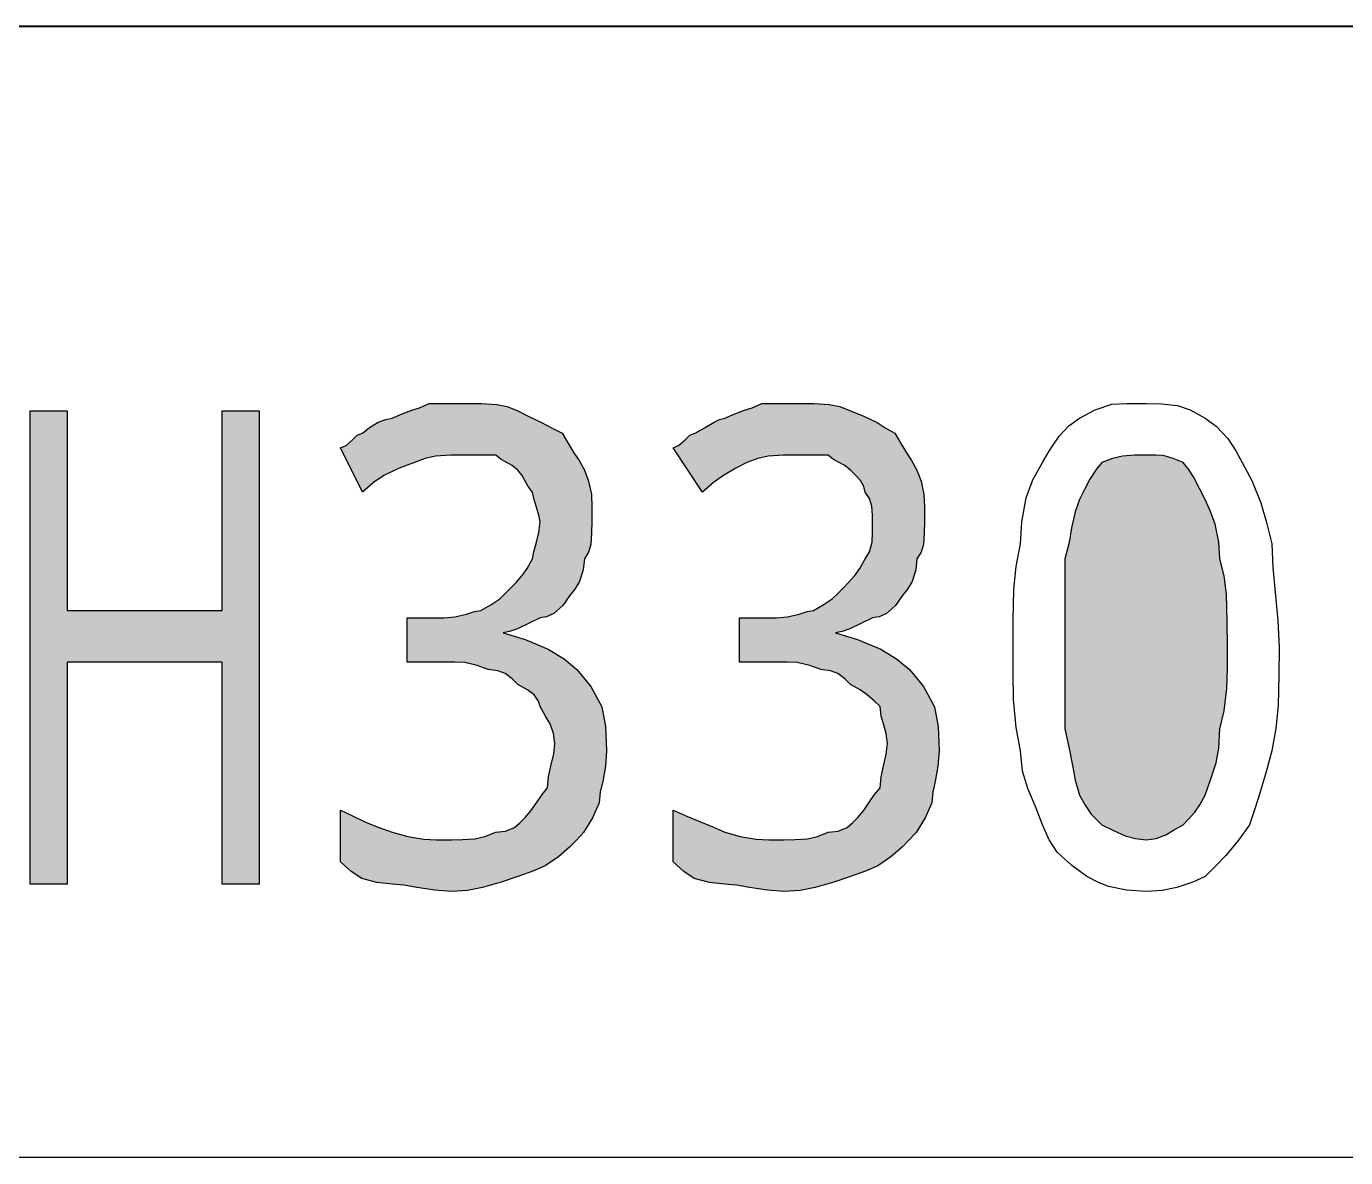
# Model space of a CAD drawing. Extents: x 457 to 4918, y -67 to 391.
# Drawn here: x 3588.83 to 3596.9, y -8.18 to -1.26 of the extents above; entities that cross this region are included whole.
import ezdxf

# ---------------------------------------------------------------- set-up
doc = ezdxf.new("R2010")
doc.units = 0
doc.header["$LTSCALE"] = 40
doc.header["$MEASUREMENT"] = 0
doc.layers.add('at_Entity', color=7, linetype='CONTINUOUS')
doc.layers.add('at_Solid', color=7, linetype='CONTINUOUS')

msp = doc.modelspace()

# ---------------------------------------------------------------- hatches: boundary and pattern name
at = {"layer": 'at_Solid'}
for points in [[(3590.2534, -6.5059), (3590.0274, -6.5059), (3590.0274, -5.1499), (3589.0782, -5.1499), (3589.0782, -6.5059), (3588.8522, -6.5059), (3588.8522, -3.613), (3589.0782, -3.613), (3589.0782, -4.8335), (3590.0274, -4.8335), (3590.0274, -3.613), (3590.2534, -3.613)], [(3592.2875, -4.291), (3592.2868, -4.3581), (3592.2818, -4.4294), (3592.2683, -4.4775), (3592.2423, -4.517), (3592.2345, -4.5841), (3592.2131, -4.6554), (3592.1846, -4.7035), (3592.1519, -4.7431), (3592.1109, -4.8024), (3592.0564, -4.8522), (3592.0106, -4.8719), (3591.9711, -4.8787), (3591.904, -4.9119), (3591.8327, -4.945), (3591.7846, -4.9623), (3591.7451, -4.9691), (3591.8793, -5.0107), (3592.0218, -5.0703), (3592.1181, -5.1296), (3592.1971, -5.1951), (3592.2826, -5.2982), (3592.349, -5.4227), (3592.3711, -5.5419), (3592.3779, -5.6923), (3592.3708, -5.7862), (3592.3544, -5.8792), (3592.3394, -5.9431), (3592.3327, -6.0087), (3592.2917, -6.1019), (3592.2372, -6.1899), (3592.1914, -6.2404), (3592.1519, -6.2799), (3592.0834, -6.3399), (3592.0021, -6.3948), (3591.9271, -6.4279), (3591.8355, -6.4607), (3591.7338, -6.4939), (3591.6194, -6.527), (3591.527, -6.5444), (3591.4287, -6.5511), (3591.3277, -6.5441), (3591.2183, -6.5276), (3591.1393, -6.5126), (3591.0671, -6.5059), (3590.9731, -6.4974), (3590.8802, -6.471), (3590.8162, -6.4291), (3590.7506, -6.3703), (3590.7506, -6.0539), (3590.8191, -6.0878), (3590.9005, -6.1259), (3590.9755, -6.1567), (3591.0671, -6.1895), (3591.1617, -6.2156), (3591.2597, -6.2323), (3591.337, -6.2347), (3591.4287, -6.2347), (3591.4965, -6.234), (3591.5727, -6.229), (3591.6343, -6.2155), (3591.6999, -6.1895), (3591.7599, -6.1817), (3591.8147, -6.1603), (3591.8479, -6.1318), (3591.8807, -6.0991), (3591.9146, -6.0581), (3591.9527, -6.0036), (3591.9835, -5.9578), (3592.0163, -5.9183), (3592.0233, -5.8505), (3592.0398, -5.7742), (3592.0548, -5.7126), (3592.0615, -5.6471), (3592.0537, -5.5863), (3592.0323, -5.5265), (3592.0038, -5.4799), (3591.9711, -5.4211), (3591.9626, -5.3872), (3591.9361, -5.349), (3591.8943, -5.3182), (3591.8355, -5.2855), (3591.8009, -5.2523), (3591.7577, -5.2192), (3591.7135, -5.2018), (3591.6547, -5.1951), (3591.5869, -5.1689), (3591.5106, -5.1523), (3591.449, -5.1499), (3591.3835, -5.1499), (3591.1575, -5.1499), (3591.1575, -4.8787), (3591.3835, -4.8787), (3591.4506, -4.8716), (3591.5218, -4.8552), (3591.57, -4.8402), (3591.6095, -4.8335), (3591.6695, -4.7996), (3591.7243, -4.7614), (3591.7575, -4.7306), (3591.7903, -4.6979), (3591.8242, -4.6632), (3591.8623, -4.6201), (3591.8931, -4.5759), (3591.9259, -4.517), (3591.9329, -4.4754), (3591.9494, -4.4158), (3591.9644, -4.3566), (3591.9711, -4.291), (3591.964, -4.2501), (3591.9476, -4.1955), (3591.9326, -4.1497), (3591.9259, -4.1102), (3591.899, -4.0763), (3591.8773, -4.0382), (3591.8616, -4.0074), (3591.8355, -3.9746), (3591.8016, -3.9478), (3591.7634, -3.9261), (3591.7327, -3.9103), (3591.6999, -3.8842), (3591.6589, -3.8842), (3591.6044, -3.8842), (3591.5585, -3.8842), (3591.5191, -3.8842), (3591.4251, -3.8849), (3591.3322, -3.89), (3591.2682, -3.9034), (3591.2027, -3.9294), (3591.1087, -3.964), (3591.0158, -4.0072), (3590.9518, -4.0514), (3590.8862, -4.1102), (3590.7506, -3.839), (3590.7845, -3.8249), (3590.8227, -3.7921), (3590.8535, -3.762), (3590.8862, -3.7486), (3590.9272, -3.7154), (3590.9818, -3.6823), (3591.0276, -3.6649), (3591.0671, -3.6582), (3591.1278, -3.6314), (3591.1876, -3.6097), (3591.2342, -3.5939), (3591.2931, -3.5678), (3591.3347, -3.5678), (3591.3943, -3.5678), (3591.4536, -3.5678), (3591.5191, -3.5678), (3591.613, -3.5685), (3591.706, -3.5736), (3591.7699, -3.587), (3591.8355, -3.613), (3591.9033, -3.6469), (3591.9796, -3.6851), (3592.0411, -3.7158), (3592.1067, -3.7486), (3592.1406, -3.8094), (3592.1787, -3.8692), (3592.2095, -3.9158), (3592.2423, -3.9746), (3592.2684, -4.0431), (3592.2851, -4.1244), (3592.2875, -4.1994)], [(3594.3216, -4.291), (3594.3209, -4.3581), (3594.3158, -4.4294), (3594.3024, -4.4775), (3594.2764, -4.517), (3594.2686, -4.5841), (3594.2471, -4.6554), (3594.2187, -4.7035), (3594.186, -4.7431), (3594.145, -4.8024), (3594.0904, -4.8522), (3594.0446, -4.8719), (3594.0052, -4.8787), (3593.9381, -4.9119), (3593.8668, -4.945), (3593.8187, -4.9623), (3593.7791, -4.9691), (3593.9133, -5.0107), (3594.0558, -5.0703), (3594.1521, -5.1296), (3594.2312, -5.1951), (3594.3166, -5.2982), (3594.3831, -5.4227), (3594.4052, -5.5419), (3594.412, -5.6923), (3594.4049, -5.7862), (3594.3885, -5.8792), (3594.3735, -5.9431), (3594.3668, -6.0087), (3594.3258, -6.1019), (3594.2712, -6.1899), (3594.2254, -6.2404), (3594.186, -6.2799), (3594.1175, -6.3399), (3594.0361, -6.3948), (3593.9611, -6.4279), (3593.8696, -6.4607), (3593.7678, -6.4939), (3593.6534, -6.527), (3593.5611, -6.5444), (3593.4627, -6.5511), (3593.3617, -6.5441), (3593.2524, -6.5276), (3593.1734, -6.5126), (3593.1011, -6.5059), (3593.0072, -6.4974), (3592.9142, -6.471), (3592.8503, -6.4291), (3592.7847, -6.3703), (3592.7847, -6.0539), (3592.8596, -6.0878), (3592.9523, -6.1259), (3593.0289, -6.1567), (3593.1011, -6.1895), (3593.1958, -6.2156), (3593.2938, -6.2323), (3593.3711, -6.2347), (3593.4627, -6.2347), (3593.5305, -6.234), (3593.6068, -6.229), (3593.6684, -6.2155), (3593.7339, -6.1895), (3593.794, -6.1817), (3593.8488, -6.1603), (3593.8819, -6.1318), (3593.9148, -6.0991), (3593.9487, -6.0581), (3593.9868, -6.0036), (3594.0176, -5.9578), (3594.0504, -5.9183), (3594.0574, -5.8505), (3594.0738, -5.7742), (3594.0889, -5.7126), (3594.0956, -5.6471), (3594.0885, -5.5863), (3594.0721, -5.5265), (3594.0571, -5.4799), (3594.0504, -5.4211), (3594.0158, -5.3872), (3593.9726, -5.349), (3593.9284, -5.3182), (3593.8696, -5.2855), (3593.8349, -5.2523), (3593.7918, -5.2192), (3593.7476, -5.2018), (3593.6887, -5.1951), (3593.6209, -5.1689), (3593.5447, -5.1523), (3593.4831, -5.1499), (3593.4175, -5.1499), (3593.1915, -5.1499), (3593.1915, -4.8787), (3593.4175, -4.8787), (3593.4846, -4.8716), (3593.5559, -4.8552), (3593.604, -4.8402), (3593.6435, -4.8335), (3593.7036, -4.7996), (3593.7584, -4.7614), (3593.7915, -4.7306), (3593.8243, -4.6979), (3593.8583, -4.6632), (3593.8964, -4.6201), (3593.9272, -4.5759), (3593.96, -4.517), (3593.9861, -4.4754), (3594.0028, -4.4158), (3594.0051, -4.3566), (3594.0052, -4.291), (3594.0044, -4.2501), (3593.9994, -4.1955), (3593.986, -4.1497), (3593.96, -4.1102), (3593.9522, -4.0763), (3593.9307, -4.0382), (3593.9023, -4.0074), (3593.8696, -3.9746), (3593.8357, -3.9478), (3593.7975, -3.9261), (3593.7667, -3.9103), (3593.7339, -3.8842), (3593.693, -3.8842), (3593.6384, -3.8842), (3593.5926, -3.8842), (3593.5531, -3.8842), (3593.4592, -3.8849), (3593.3662, -3.89), (3593.3023, -3.9034), (3593.2367, -3.9294), (3593.1689, -3.964), (3593.0926, -4.0072), (3593.0311, -4.0514), (3592.9655, -4.1102), (3592.7847, -3.839), (3592.8186, -3.8249), (3592.8568, -3.7921), (3592.8875, -3.762), (3592.9203, -3.7486), (3592.9804, -3.7154), (3593.0352, -3.6823), (3593.0683, -3.6649), (3593.1011, -3.6582), (3593.1619, -3.6314), (3593.2217, -3.6097), (3593.2683, -3.5939), (3593.3271, -3.5678), (3593.3879, -3.5678), (3593.4477, -3.5678), (3593.4943, -3.5678), (3593.5531, -3.5678), (3593.6471, -3.5685), (3593.74, -3.5736), (3593.804, -3.587), (3593.8696, -3.613), (3593.9564, -3.6469), (3594.033, -3.6851), (3594.0819, -3.7158), (3594.1408, -3.7486), (3594.1747, -3.8094), (3594.2128, -3.8692), (3594.2436, -3.9158), (3594.2764, -3.9746), (3594.3025, -4.0431), (3594.3192, -4.1244), (3594.3215, -4.1994)], [(3595.1804, -5.0595), (3595.1804, -5.1944), (3595.1804, -5.3419), (3595.1804, -5.4516), (3595.1804, -5.5567), (3595.2072, -5.6775), (3595.229, -5.7921), (3595.2447, -5.8718), (3595.2708, -5.9635), (3595.3047, -6.0235), (3595.3428, -6.0784), (3595.3736, -6.1115), (3595.4064, -6.1443), (3595.4742, -6.1775), (3595.5505, -6.2106), (3595.6121, -6.228), (3595.6776, -6.2347), (3595.7384, -6.2269), (3595.7982, -6.2055), (3595.8448, -6.177), (3595.9036, -6.1443), (3595.9375, -6.1097), (3595.9757, -6.0665), (3596.0065, -6.0223), (3596.0392, -5.9635), (3596.0724, -5.8681), (3596.1055, -5.7651), (3596.1229, -5.6744), (3596.1296, -5.5567), (3596.1558, -5.4472), (3596.1724, -5.3113), (3596.1748, -5.1905), (3596.1748, -5.0595), (3596.1741, -4.8984), (3596.1691, -4.7342), (3596.1557, -4.6221), (3596.1296, -4.517), (3596.1219, -4.416), (3596.1004, -4.3067), (3596.072, -4.2277), (3596.0392, -4.1554), (3596.0053, -4.0883), (3595.9672, -4.0171), (3595.9364, -3.9689), (3595.9036, -3.9294), (3595.8429, -3.9033), (3595.783, -3.8866), (3595.7365, -3.8843), (3595.6776, -3.8842), (3595.6098, -3.8849), (3595.5335, -3.89), (3595.472, -3.9034), (3595.4064, -3.9294), (3595.3725, -3.9711), (3595.3344, -4.0307), (3595.3036, -4.0899), (3595.2708, -4.1554), (3595.244, -4.231), (3595.2222, -4.3287), (3595.2065, -4.4188), (3595.1804, -4.517), (3595.1804, -4.6272), (3595.1804, -4.7681), (3595.1804, -4.9024)]]:
    msp.add_hatch(color=0, dxfattribs=at).paths.add_polyline_path(points)

# ---------------------------------------------------------------- linework, layer by layer
at = {"layer": 'at_Entity', "color": 0, "lineweight": 40}
msp.add_line((3654.9369, -1.2625), (3474.8989, -1.2625), dxfattribs=at)
at = {"layer": 'at_Entity', "color": 0}
for p, q in [((3591.1278, -3.6314), (3591.1876, -3.6097)), ((3591.1876, -3.6097), (3591.2342, -3.5939)), ((3591.2342, -3.5939), (3591.2931, -3.5678)), ((3591.2931, -3.5678), (3591.3347, -3.5678)), ((3591.3347, -3.5678), (3591.3943, -3.5678)), ((3591.3943, -3.5678), (3591.4536, -3.5678)), ((3591.4536, -3.5678), (3591.5191, -3.5678)), ((3591.5191, -3.5678), (3591.613, -3.5685)), ((3591.613, -3.5685), (3591.706, -3.5736)), ((3591.706, -3.5736), (3591.7699, -3.587)), ((3591.7699, -3.587), (3591.8355, -3.613)), ((3591.8355, -3.613), (3591.9033, -3.6469)), ((3593.1619, -3.6314), (3593.2217, -3.6097)), ((3593.2217, -3.6097), (3593.2683, -3.5939)), ((3593.2683, -3.5939), (3593.3271, -3.5678)), ((3593.3271, -3.5678), (3593.3879, -3.5678)), ((3593.3879, -3.5678), (3593.4477, -3.5678)), ((3593.4477, -3.5678), (3593.4943, -3.5678)), ((3593.4943, -3.5678), (3593.5531, -3.5678)), ((3593.5531, -3.5678), (3593.6471, -3.5685)), ((3593.6471, -3.5685), (3593.74, -3.5736)), ((3593.74, -3.5736), (3593.804, -3.587)), ((3593.804, -3.587), (3593.8696, -3.613)), ((3593.8696, -3.613), (3593.9564, -3.6469)), ((3595.2708, -3.6582), (3595.3661, -3.606)), ((3595.3661, -3.606), (3595.4692, -3.5726)), ((3595.4692, -3.5726), (3595.5599, -3.5679)), ((3595.5599, -3.5679), (3595.6776, -3.5678)), ((3595.6776, -3.5678), (3595.7723, -3.5692)), ((3595.7723, -3.5692), (3595.8703, -3.5793)), ((3595.8703, -3.5793), (3595.9476, -3.6061)), ((3595.9476, -3.6061), (3596.0392, -3.6582)), ((3590.9272, -3.7154), (3590.9818, -3.6823)), ((3590.9818, -3.6823), (3591.0276, -3.6649)), ((3591.0276, -3.6649), (3591.0671, -3.6582)), ((3591.0671, -3.6582), (3591.1278, -3.6314)), ((3591.9033, -3.6469), (3591.9796, -3.6851)), ((3591.9796, -3.6851), (3592.0411, -3.7158)), ((3592.9804, -3.7154), (3593.0352, -3.6823)), ((3593.0352, -3.6823), (3593.0683, -3.6649)), ((3593.0683, -3.6649), (3593.1011, -3.6582)), ((3593.1011, -3.6582), (3593.1619, -3.6314)), ((3593.9564, -3.6469), (3594.033, -3.6851)), ((3594.033, -3.6851), (3594.0819, -3.7158)), ((3595.1461, -3.7676), (3595.2053, -3.7044)), ((3595.2053, -3.7044), (3595.2708, -3.6582)), ((3596.0392, -3.6582), (3596.1063, -3.7069)), ((3596.1063, -3.7069), (3596.1776, -3.783)), ((3590.7845, -3.8249), (3590.8227, -3.7921)), ((3590.8227, -3.7921), (3590.8535, -3.762)), ((3590.8535, -3.762), (3590.8862, -3.7486)), ((3590.8862, -3.7486), (3590.9272, -3.7154)), ((3592.0411, -3.7158), (3592.1067, -3.7486)), ((3592.1067, -3.7486), (3592.1406, -3.8094)), ((3592.8186, -3.8249), (3592.8568, -3.7921)), ((3592.8568, -3.7921), (3592.8875, -3.762)), ((3592.8875, -3.762), (3592.9203, -3.7486)), ((3592.9203, -3.7486), (3592.9804, -3.7154)), ((3594.0819, -3.7158), (3594.1408, -3.7486)), ((3594.1408, -3.7486), (3594.1747, -3.8094)), ((3595.0865, -3.8553), (3595.1461, -3.7676)), ((3596.1776, -3.783), (3596.2257, -3.8572)), ((3590.7506, -3.839), (3590.7845, -3.8249)), ((3590.8862, -4.1102), (3590.7506, -3.839)), ((3592.1406, -3.8094), (3592.1787, -3.8692)), ((3592.1787, -3.8692), (3592.2095, -3.9158)), ((3592.7847, -3.839), (3592.8186, -3.8249)), ((3592.9655, -4.1102), (3592.7847, -3.839)), ((3594.1747, -3.8094), (3594.2128, -3.8692)), ((3594.2128, -3.8692), (3594.2436, -3.9158)), ((3595.0448, -3.9294), (3595.0865, -3.8553)), ((3596.2257, -3.8572), (3596.2652, -3.9294)), ((3591.2027, -3.9294), (3591.1087, -3.964)), ((3591.2682, -3.9034), (3591.2027, -3.9294)), ((3591.3322, -3.89), (3591.2682, -3.9034)), ((3591.4251, -3.8849), (3591.3322, -3.89)), ((3591.5191, -3.8842), (3591.4251, -3.8849)), ((3591.5585, -3.8842), (3591.5191, -3.8842)), ((3591.6044, -3.8842), (3591.5585, -3.8842)), ((3591.6589, -3.8842), (3591.6044, -3.8842)), ((3591.6999, -3.8842), (3591.6589, -3.8842)), ((3591.7327, -3.9103), (3591.6999, -3.8842)), ((3591.7634, -3.9261), (3591.7327, -3.9103)), ((3591.8016, -3.9478), (3591.7634, -3.9261)), ((3591.8355, -3.9746), (3591.8016, -3.9478)), ((3592.2095, -3.9158), (3592.2423, -3.9746)), ((3593.2367, -3.9294), (3593.1689, -3.964)), ((3593.3023, -3.9034), (3593.2367, -3.9294)), ((3593.3662, -3.89), (3593.3023, -3.9034)), ((3593.4592, -3.8849), (3593.3662, -3.89)), ((3593.5531, -3.8842), (3593.4592, -3.8849)), ((3593.5926, -3.8842), (3593.5531, -3.8842)), ((3593.6384, -3.8842), (3593.5926, -3.8842)), ((3593.693, -3.8842), (3593.6384, -3.8842)), ((3593.7339, -3.8842), (3593.693, -3.8842)), ((3593.7667, -3.9103), (3593.7339, -3.8842)), ((3593.7975, -3.9261), (3593.7667, -3.9103)), ((3593.8357, -3.9478), (3593.7975, -3.9261)), ((3593.8696, -3.9746), (3593.8357, -3.9478)), ((3594.2436, -3.9158), (3594.2764, -3.9746)), ((3594.986, -4.0345), (3595.0448, -3.9294)), ((3595.4064, -3.9294), (3595.3725, -3.9711)), ((3595.472, -3.9034), (3595.4064, -3.9294)), ((3595.5335, -3.89), (3595.472, -3.9034)), ((3595.6098, -3.8849), (3595.5335, -3.89)), ((3595.6776, -3.8842), (3595.6098, -3.8849)), ((3595.7365, -3.8843), (3595.6776, -3.8842)), ((3595.783, -3.8866), (3595.7365, -3.8843)), ((3595.8429, -3.9033), (3595.783, -3.8866)), ((3595.9036, -3.9294), (3595.8429, -3.9033)), ((3595.9364, -3.9689), (3595.9036, -3.9294)), ((3596.2652, -3.9294), (3596.3253, -4.0389)), ((3591.0158, -4.0072), (3590.9518, -4.0514)), ((3591.1087, -3.964), (3591.0158, -4.0072)), ((3591.8616, -4.0074), (3591.8355, -3.9746)), ((3591.8773, -4.0382), (3591.8616, -4.0074)), ((3592.2423, -3.9746), (3592.2684, -4.0431)), ((3593.0926, -4.0072), (3593.0311, -4.0514)), ((3593.1689, -3.964), (3593.0926, -4.0072)), ((3593.9023, -4.0074), (3593.8696, -3.9746)), ((3593.9307, -4.0382), (3593.9023, -4.0074)), ((3594.2764, -3.9746), (3594.3025, -4.0431)), ((3595.3344, -4.0307), (3595.3036, -4.0899)), ((3595.3725, -3.9711), (3595.3344, -4.0307)), ((3595.9672, -4.0171), (3595.9364, -3.9689)), ((3596.0053, -4.0883), (3595.9672, -4.0171)), ((3590.9518, -4.0514), (3590.8862, -4.1102)), ((3591.899, -4.0763), (3591.8773, -4.0382)), ((3591.9259, -4.1102), (3591.899, -4.0763)), ((3591.9326, -4.1497), (3591.9259, -4.1102)), ((3592.2684, -4.0431), (3592.2851, -4.1244)), ((3593.0311, -4.0514), (3592.9655, -4.1102)), ((3593.9522, -4.0763), (3593.9307, -4.0382)), ((3593.96, -4.1102), (3593.9522, -4.0763)), ((3593.986, -4.1497), (3593.96, -4.1102)), ((3594.3025, -4.0431), (3594.3192, -4.1244)), ((3594.9441, -4.1442), (3594.986, -4.0345)), ((3595.3036, -4.0899), (3595.2708, -4.1554)), ((3596.0392, -4.1554), (3596.0053, -4.0883)), ((3596.3253, -4.0389), (3596.3801, -4.1748)), ((3591.9476, -4.1955), (3591.9326, -4.1497)), ((3591.964, -4.2501), (3591.9476, -4.1955)), ((3592.2851, -4.1244), (3592.2875, -4.1994)), ((3593.9994, -4.1955), (3593.986, -4.1497)), ((3594.0044, -4.2501), (3593.9994, -4.1955)), ((3594.3192, -4.1244), (3594.3215, -4.1994)), ((3594.9177, -4.2917), (3594.9441, -4.1442)), ((3595.2708, -4.1554), (3595.244, -4.231)), ((3596.072, -4.2277), (3596.0392, -4.1554)), ((3596.3801, -4.1748), (3596.4132, -4.2956)), ((3591.9711, -4.291), (3591.964, -4.2501)), ((3592.2875, -4.1994), (3592.2875, -4.291)), ((3594.0052, -4.291), (3594.0044, -4.2501)), ((3594.3215, -4.1994), (3594.3216, -4.291)), ((3595.244, -4.231), (3595.2222, -4.3287)), ((3596.1004, -4.3067), (3596.072, -4.2277)), ((3591.9494, -4.4158), (3591.9644, -4.3566)), ((3591.9644, -4.3566), (3591.9711, -4.291)), ((3592.2875, -4.291), (3592.2868, -4.3581)), ((3594.0028, -4.4158), (3594.0051, -4.3566)), ((3594.0051, -4.3566), (3594.0052, -4.291)), ((3594.3216, -4.291), (3594.3209, -4.3581)), ((3594.9092, -4.4266), (3594.9177, -4.2917)), ((3595.2222, -4.3287), (3595.2065, -4.4188)), ((3596.1219, -4.416), (3596.1004, -4.3067)), ((3596.4132, -4.2956), (3596.446, -4.4266)), ((3591.9329, -4.4754), (3591.9494, -4.4158)), ((3592.2818, -4.4294), (3592.2683, -4.4775)), ((3592.2868, -4.3581), (3592.2818, -4.4294)), ((3593.9861, -4.4754), (3594.0028, -4.4158)), ((3594.3158, -4.4294), (3594.3024, -4.4775)), ((3594.3209, -4.3581), (3594.3158, -4.4294)), ((3594.8831, -4.5645), (3594.9092, -4.4266)), ((3595.2065, -4.4188), (3595.1804, -4.517)), ((3596.1296, -4.517), (3596.1219, -4.416)), ((3596.446, -4.4266), (3596.4531, -4.57)), ((3591.8931, -4.5759), (3591.9259, -4.517)), ((3591.9259, -4.517), (3591.9329, -4.4754)), ((3592.2423, -4.517), (3592.2345, -4.5841)), ((3592.2683, -4.4775), (3592.2423, -4.517)), ((3593.9272, -4.5759), (3593.96, -4.517)), ((3593.96, -4.517), (3593.9861, -4.4754)), ((3594.2764, -4.517), (3594.2686, -4.5841)), ((3594.3024, -4.4775), (3594.2764, -4.517)), ((3595.1804, -4.517), (3595.1804, -4.6272)), ((3596.1557, -4.6221), (3596.1296, -4.517)), ((3591.8623, -4.6201), (3591.8931, -4.5759)), ((3592.2345, -4.5841), (3592.2131, -4.6554)), ((3593.8964, -4.6201), (3593.9272, -4.5759)), ((3594.2686, -4.5841), (3594.2471, -4.6554)), ((3594.8697, -4.705), (3594.8831, -4.5645)), ((3596.4531, -4.57), (3596.4695, -4.744)), ((3591.7903, -4.6979), (3591.8242, -4.6632)), ((3591.8242, -4.6632), (3591.8623, -4.6201)), ((3592.2131, -4.6554), (3592.1846, -4.7035)), ((3593.8243, -4.6979), (3593.8583, -4.6632)), ((3593.8583, -4.6632), (3593.8964, -4.6201)), ((3594.2471, -4.6554), (3594.2187, -4.7035)), ((3595.1804, -4.6272), (3595.1804, -4.7681)), ((3596.1691, -4.7342), (3596.1557, -4.6221)), ((3591.7243, -4.7614), (3591.7575, -4.7306)), ((3591.7575, -4.7306), (3591.7903, -4.6979)), ((3592.1519, -4.7431), (3592.1109, -4.8024)), ((3592.1846, -4.7035), (3592.1519, -4.7431)), ((3593.7584, -4.7614), (3593.7915, -4.7306)), ((3593.7915, -4.7306), (3593.8243, -4.6979)), ((3594.186, -4.7431), (3594.145, -4.8024)), ((3594.2187, -4.7035), (3594.186, -4.7431)), ((3594.8647, -4.8907), (3594.8697, -4.705)), ((3596.1741, -4.8984), (3596.1691, -4.7342)), ((3596.4695, -4.744), (3596.4845, -4.8956)), ((3591.5218, -4.8552), (3591.57, -4.8402)), ((3591.57, -4.8402), (3591.6095, -4.8335)), ((3591.6095, -4.8335), (3591.6695, -4.7996)), ((3591.6695, -4.7996), (3591.7243, -4.7614)), ((3592.1109, -4.8024), (3592.0564, -4.8522)), ((3593.5559, -4.8552), (3593.604, -4.8402)), ((3593.604, -4.8402), (3593.6435, -4.8335)), ((3593.6435, -4.8335), (3593.7036, -4.7996)), ((3593.7036, -4.7996), (3593.7584, -4.7614)), ((3594.145, -4.8024), (3594.0904, -4.8522)), ((3595.1804, -4.7681), (3595.1804, -4.9024)), ((3591.1575, -5.1499), (3591.1575, -4.8787)), ((3591.1575, -4.8787), (3591.3835, -4.8787)), ((3591.3835, -4.8787), (3591.4506, -4.8716)), ((3591.4506, -4.8716), (3591.5218, -4.8552)), ((3591.904, -4.9119), (3591.8327, -4.945)), ((3591.9711, -4.8787), (3591.904, -4.9119)), ((3592.0106, -4.8719), (3591.9711, -4.8787)), ((3592.0564, -4.8522), (3592.0106, -4.8719)), ((3593.1915, -5.1499), (3593.1915, -4.8787)), ((3593.1915, -4.8787), (3593.4175, -4.8787)), ((3593.4175, -4.8787), (3593.4846, -4.8716)), ((3593.4846, -4.8716), (3593.5559, -4.8552)), ((3593.9381, -4.9119), (3593.8668, -4.945)), ((3594.0052, -4.8787), (3593.9381, -4.9119)), ((3594.0446, -4.8719), (3594.0052, -4.8787)), ((3594.0904, -4.8522), (3594.0446, -4.8719)), ((3594.864, -5.0595), (3594.8647, -4.8907)), ((3595.1804, -4.9024), (3595.1804, -5.0595)), ((3596.1748, -5.0595), (3596.1741, -4.8984)), ((3596.4845, -4.8956), (3596.4912, -5.0595)), ((3591.7846, -4.9623), (3591.7451, -4.9691)), ((3591.7451, -4.9691), (3591.8793, -5.0107)), ((3591.8327, -4.945), (3591.7846, -4.9623)), ((3593.8187, -4.9623), (3593.7791, -4.9691)), ((3593.7791, -4.9691), (3593.9133, -5.0107)), ((3593.8668, -4.945), (3593.8187, -4.9623)), ((3591.8793, -5.0107), (3592.0218, -5.0703)), ((3592.0218, -5.0703), (3592.1181, -5.1296)), ((3593.9133, -5.0107), (3594.0558, -5.0703)), ((3594.0558, -5.0703), (3594.1521, -5.1296)), ((3594.864, -5.2233), (3594.864, -5.0595)), ((3595.1804, -5.0595), (3595.1804, -5.1944)), ((3596.1748, -5.1905), (3596.1748, -5.0595)), ((3596.4912, -5.0595), (3596.4905, -5.2283)), ((3591.3835, -5.1499), (3591.1575, -5.1499)), ((3591.449, -5.1499), (3591.3835, -5.1499)), ((3591.5106, -5.1523), (3591.449, -5.1499)), ((3591.5869, -5.1689), (3591.5106, -5.1523)), ((3592.1181, -5.1296), (3592.1971, -5.1951)), ((3593.4175, -5.1499), (3593.1915, -5.1499)), ((3593.4831, -5.1499), (3593.4175, -5.1499)), ((3593.5447, -5.1523), (3593.4831, -5.1499)), ((3593.6209, -5.1689), (3593.5447, -5.1523)), ((3594.1521, -5.1296), (3594.2312, -5.1951)), ((3591.6547, -5.1951), (3591.5869, -5.1689)), ((3591.7135, -5.2018), (3591.6547, -5.1951)), ((3591.7577, -5.2192), (3591.7135, -5.2018)), ((3591.8009, -5.2523), (3591.7577, -5.2192)), ((3592.1971, -5.1951), (3592.2826, -5.2982)), ((3593.6887, -5.1951), (3593.6209, -5.1689)), ((3593.7476, -5.2018), (3593.6887, -5.1951)), ((3593.7918, -5.2192), (3593.7476, -5.2018)), ((3593.8349, -5.2523), (3593.7918, -5.2192)), ((3594.2312, -5.1951), (3594.3166, -5.2982)), ((3594.8664, -5.3749), (3594.864, -5.2233)), ((3595.1804, -5.1944), (3595.1804, -5.3419)), ((3596.1724, -5.3113), (3596.1748, -5.1905)), ((3596.4905, -5.2283), (3596.4855, -5.4139)), ((3591.8355, -5.2855), (3591.8009, -5.2523)), ((3591.8943, -5.3182), (3591.8355, -5.2855)), ((3591.9361, -5.349), (3591.8943, -5.3182)), ((3592.2826, -5.2982), (3592.349, -5.4227)), ((3593.8696, -5.2855), (3593.8349, -5.2523)), ((3593.9284, -5.3182), (3593.8696, -5.2855)), ((3593.9726, -5.349), (3593.9284, -5.3182)), ((3594.3166, -5.2982), (3594.3831, -5.4227)), ((3596.1558, -5.4472), (3596.1724, -5.3113)), ((3591.9626, -5.3872), (3591.9361, -5.349)), ((3591.9711, -5.4211), (3591.9626, -5.3872)), ((3594.0158, -5.3872), (3593.9726, -5.349)), ((3594.0504, -5.4211), (3594.0158, -5.3872)), ((3594.8831, -5.5489), (3594.8664, -5.3749)), ((3595.1804, -5.3419), (3595.1804, -5.4516)), ((3592.0038, -5.4799), (3591.9711, -5.4211)), ((3592.0323, -5.5265), (3592.0038, -5.4799)), ((3592.349, -5.4227), (3592.3711, -5.5419)), ((3594.0571, -5.4799), (3594.0504, -5.4211)), ((3594.0721, -5.5265), (3594.0571, -5.4799)), ((3594.3831, -5.4227), (3594.4052, -5.5419)), ((3595.1804, -5.4516), (3595.1804, -5.5567)), ((3596.1296, -5.5567), (3596.1558, -5.4472)), ((3596.4855, -5.4139), (3596.4721, -5.5545)), ((3592.0537, -5.5863), (3592.0323, -5.5265)), ((3592.3711, -5.5419), (3592.3779, -5.6923)), ((3594.0885, -5.5863), (3594.0721, -5.5265)), ((3594.4052, -5.5419), (3594.412, -5.6923)), ((3594.9092, -5.6923), (3594.8831, -5.5489)), ((3595.1804, -5.5567), (3595.2072, -5.6775)), ((3596.1229, -5.6744), (3596.1296, -5.5567)), ((3596.4721, -5.5545), (3596.446, -5.6923)), ((3592.0615, -5.6471), (3592.0537, -5.5863)), ((3592.0548, -5.7126), (3592.0615, -5.6471)), ((3594.0956, -5.6471), (3594.0885, -5.5863)), ((3594.0889, -5.7126), (3594.0956, -5.6471)), ((3592.0398, -5.7742), (3592.0548, -5.7126)), ((3592.3779, -5.6923), (3592.3708, -5.7862)), ((3594.0738, -5.7742), (3594.0889, -5.7126)), ((3594.412, -5.6923), (3594.4049, -5.7862)), ((3594.9226, -5.8167), (3594.9092, -5.6923)), ((3595.2072, -5.6775), (3595.229, -5.7921)), ((3596.1055, -5.7651), (3596.1229, -5.6744)), ((3596.446, -5.6923), (3596.4121, -5.8201)), ((3592.0233, -5.8505), (3592.0398, -5.7742)), ((3592.3708, -5.7862), (3592.3544, -5.8792)), ((3594.0574, -5.8505), (3594.0738, -5.7742)), ((3594.4049, -5.7862), (3594.3885, -5.8792)), ((3595.229, -5.7921), (3595.2447, -5.8718)), ((3596.0724, -5.8681), (3596.1055, -5.7651)), ((3592.0163, -5.9183), (3592.0233, -5.8505)), ((3592.3544, -5.8792), (3592.3394, -5.9431)), ((3594.0504, -5.9183), (3594.0574, -5.8505)), ((3594.3885, -5.8792), (3594.3735, -5.9431)), ((3594.955, -5.9224), (3594.9226, -5.8167)), ((3595.2447, -5.8718), (3595.2708, -5.9635)), ((3596.0392, -5.9635), (3596.0724, -5.8681)), ((3596.4121, -5.8201), (3596.374, -5.9512)), ((3591.9527, -6.0036), (3591.9835, -5.9578)), ((3591.9835, -5.9578), (3592.0163, -5.9183)), ((3592.3394, -5.9431), (3592.3327, -6.0087)), ((3593.9868, -6.0036), (3594.0176, -5.9578)), ((3594.0176, -5.9578), (3594.0504, -5.9183)), ((3594.3735, -5.9431), (3594.3668, -6.0087)), ((3595.0045, -6.0419), (3594.955, -5.9224)), ((3595.2708, -5.9635), (3595.3047, -6.0235)), ((3596.0065, -6.0223), (3596.0392, -5.9635)), ((3596.374, -5.9512), (3596.3432, -6.0459)), ((3591.9146, -6.0581), (3591.9527, -6.0036)), ((3592.3327, -6.0087), (3592.2917, -6.1019)), ((3593.9487, -6.0581), (3593.9868, -6.0036)), ((3594.3668, -6.0087), (3594.3258, -6.1019)), ((3595.0448, -6.1443), (3595.0045, -6.0419)), ((3595.3047, -6.0235), (3595.3428, -6.0784)), ((3595.9757, -6.0665), (3596.0065, -6.0223)), ((3596.3432, -6.0459), (3596.3104, -6.1443)), ((3590.7506, -6.3703), (3590.7506, -6.0539)), ((3590.7506, -6.0539), (3590.8191, -6.0878)), ((3590.8191, -6.0878), (3590.9005, -6.1259)), ((3590.9005, -6.1259), (3590.9755, -6.1567)), ((3591.8147, -6.1603), (3591.8479, -6.1318)), ((3591.8479, -6.1318), (3591.8807, -6.0991)), ((3591.8807, -6.0991), (3591.9146, -6.0581)), ((3592.2917, -6.1019), (3592.2372, -6.1899)), ((3592.7847, -6.3703), (3592.7847, -6.0539)), ((3592.7847, -6.0539), (3592.8596, -6.0878)), ((3592.8596, -6.0878), (3592.9523, -6.1259)), ((3592.9523, -6.1259), (3593.0289, -6.1567)), ((3593.8488, -6.1603), (3593.8819, -6.1318)), ((3593.8819, -6.1318), (3593.9148, -6.0991)), ((3593.9148, -6.0991), (3593.9487, -6.0581)), ((3594.3258, -6.1019), (3594.2712, -6.1899)), ((3595.3428, -6.0784), (3595.3736, -6.1115)), ((3595.3736, -6.1115), (3595.4064, -6.1443)), ((3595.9036, -6.1443), (3595.9375, -6.1097)), ((3595.9375, -6.1097), (3595.9757, -6.0665)), ((3590.9755, -6.1567), (3591.0671, -6.1895)), ((3591.0671, -6.1895), (3591.1617, -6.2156)), ((3591.6343, -6.2155), (3591.6999, -6.1895)), ((3591.6999, -6.1895), (3591.7599, -6.1817)), ((3591.7599, -6.1817), (3591.8147, -6.1603)), ((3592.2372, -6.1899), (3592.1914, -6.2404)), ((3593.0289, -6.1567), (3593.1011, -6.1895)), ((3593.1011, -6.1895), (3593.1958, -6.2156)), ((3593.6684, -6.2155), (3593.7339, -6.1895)), ((3593.7339, -6.1895), (3593.794, -6.1817)), ((3593.794, -6.1817), (3593.8488, -6.1603)), ((3594.2712, -6.1899), (3594.2254, -6.2404)), ((3595.0843, -6.2359), (3595.0448, -6.1443)), ((3595.4064, -6.1443), (3595.4742, -6.1775)), ((3595.4742, -6.1775), (3595.5505, -6.2106)), ((3595.5505, -6.2106), (3595.6121, -6.228)), ((3595.7384, -6.2269), (3595.7982, -6.2055)), ((3595.7982, -6.2055), (3595.8448, -6.177)), ((3595.8448, -6.177), (3595.9036, -6.1443)), ((3596.3104, -6.1443), (3596.2426, -6.2382)), ((3591.1617, -6.2156), (3591.2597, -6.2323)), ((3591.2597, -6.2323), (3591.337, -6.2347)), ((3591.337, -6.2347), (3591.4287, -6.2347)), ((3591.4287, -6.2347), (3591.4965, -6.234)), ((3591.4965, -6.234), (3591.5727, -6.229)), ((3591.5727, -6.229), (3591.6343, -6.2155)), ((3592.1519, -6.2799), (3592.0834, -6.3399)), ((3592.1914, -6.2404), (3592.1519, -6.2799)), ((3593.1958, -6.2156), (3593.2938, -6.2323)), ((3593.2938, -6.2323), (3593.3711, -6.2347)), ((3593.3711, -6.2347), (3593.4627, -6.2347)), ((3593.4627, -6.2347), (3593.5305, -6.234)), ((3593.5305, -6.234), (3593.6068, -6.229)), ((3593.6068, -6.229), (3593.6684, -6.2155)), ((3594.186, -6.2799), (3594.1175, -6.3399)), ((3594.2254, -6.2404), (3594.186, -6.2799)), ((3595.1348, -6.3109), (3595.0843, -6.2359)), ((3595.6121, -6.228), (3595.6776, -6.2347)), ((3595.6776, -6.2347), (3595.7384, -6.2269)), ((3596.2426, -6.2382), (3596.1664, -6.3312)), ((3590.8162, -6.4291), (3590.7506, -6.3703)), ((3592.0834, -6.3399), (3592.0021, -6.3948)), ((3592.8503, -6.4291), (3592.7847, -6.3703)), ((3594.1175, -6.3399), (3594.0361, -6.3948)), ((3595.2228, -6.3922), (3595.1348, -6.3109)), ((3596.1664, -6.3312), (3596.1048, -6.3951)), ((3590.8802, -6.471), (3590.8162, -6.4291)), ((3591.9271, -6.4279), (3591.8355, -6.4607)), ((3592.0021, -6.3948), (3591.9271, -6.4279)), ((3592.9142, -6.471), (3592.8503, -6.4291)), ((3593.9611, -6.4279), (3593.8696, -6.4607)), ((3594.0361, -6.3948), (3593.9611, -6.4279)), ((3595.316, -6.4607), (3595.2228, -6.3922)), ((3596.1048, -6.3951), (3596.0392, -6.4607)), ((3590.9731, -6.4974), (3590.8802, -6.471)), ((3591.0671, -6.5059), (3590.9731, -6.4974)), ((3591.1393, -6.5126), (3591.0671, -6.5059)), ((3591.2183, -6.5276), (3591.1393, -6.5126)), ((3591.3277, -6.5441), (3591.2183, -6.5276)), ((3591.6194, -6.527), (3591.527, -6.5444)), ((3591.7338, -6.4939), (3591.6194, -6.527)), ((3591.8355, -6.4607), (3591.7338, -6.4939)), ((3593.0072, -6.4974), (3592.9142, -6.471)), ((3593.1011, -6.5059), (3593.0072, -6.4974)), ((3593.1734, -6.5126), (3593.1011, -6.5059)), ((3593.2524, -6.5276), (3593.1734, -6.5126)), ((3593.3617, -6.5441), (3593.2524, -6.5276)), ((3593.6534, -6.527), (3593.5611, -6.5444)), ((3593.7678, -6.4939), (3593.6534, -6.527)), ((3593.8696, -6.4607), (3593.7678, -6.4939)), ((3595.3816, -6.4935), (3595.316, -6.4607)), ((3595.4479, -6.5219), (3595.3816, -6.4935)), ((3595.5575, -6.5433), (3595.4479, -6.5219)), ((3595.8659, -6.527), (3595.7759, -6.5444)), ((3595.9637, -6.4939), (3595.8659, -6.527)), ((3596.0392, -6.4607), (3595.9637, -6.4939)), ((3591.4287, -6.5511), (3591.3277, -6.5441)), ((3591.527, -6.5444), (3591.4287, -6.5511)), ((3593.4627, -6.5511), (3593.3617, -6.5441)), ((3593.5611, -6.5444), (3593.4627, -6.5511)), ((3595.6776, -6.5511), (3595.5575, -6.5433)), ((3595.7759, -6.5444), (3595.6776, -6.5511))]:
    msp.add_line(p, q, dxfattribs=at)
for points in [[(3590.2534, -6.5059), (3590.0274, -6.5059), (3590.0274, -5.1499), (3589.0782, -5.1499), (3589.0782, -6.5059), (3588.8522, -6.5059), (3588.8522, -3.613), (3589.0782, -3.613), (3589.0782, -4.8335), (3590.0274, -4.8335), (3590.0274, -3.613), (3590.2534, -3.613), (3590.2534, -6.5059)], [(3654.9369, -8.1784), (3474.8989, -8.1784)]]:
    msp.add_lwpolyline(points, dxfattribs=at)

doc.saveas('drawing.dxf')
